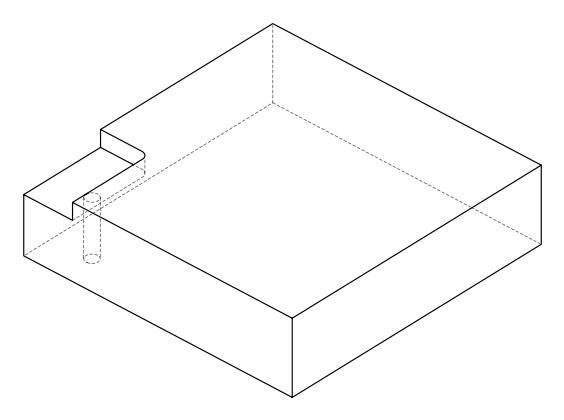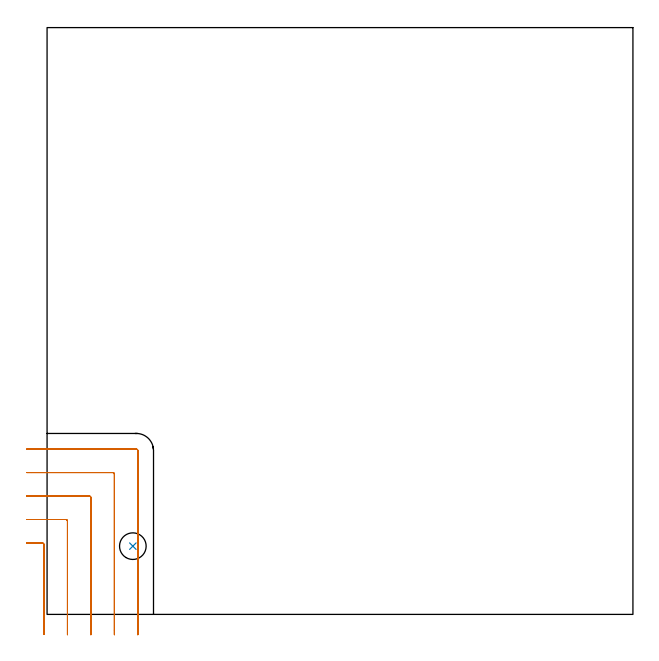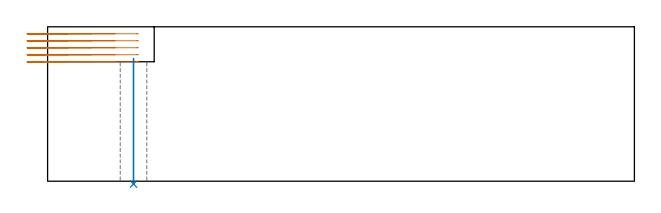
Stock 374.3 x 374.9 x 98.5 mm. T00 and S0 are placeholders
(PLAN: 2 operations, 1 tool changes, 7.4 min)
(1 MILL_CORNER_NOTCH_RECTANGULAR | CORNER_NOTCH_RECTANGULAR | UGT0201_136 | Follow Part, ap 5, ae 75% | 7.11 min | 174740 mm3)
(2 INDEXABLE_INSERT_DRILL_THROUGH_HOLE_FROM_SOLID | STEP1HOLE | NXT0302_005 | 0.33 min | 17262 mm3)
(TOOL UGT0201_136 | Carbide End Mill 20.0 | D20 FL30 Z4)
(TOOL NXT0302_005 | Index. Insert Drill 17mm [880-D1700L20-05] | D17 PA176 FL85 Z2)
(OP 1 MILL_CORNER_NOTCH_RECTANGULAR)
G17 G21 G94 G90
T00 M6
G54
G17 G0 G90 X-2. Y-12.798 S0 M3
G43 Z108.5 H0
Z94.04
G94 G1 Y-9.798 F250.
Y44.606 F500.
G3 X-2.994 Y45.6 R1.
G1 X-10.
X-13. F250.
G0 Z108.5
X13. Y-13.
Z94.04
G1 Y-10.
Y59.606 F500.
G3 X12.006 Y60.6 R1.
G1 X-10.
X-13. F250.
G0 Z108.5
X28. Y-13.
Z94.04
G1 Y-10.
Y74.605 F500.
G3 X27.005 Y75.6 R1.
G1 X-10.
X-13. F250.
G0 Z108.5
X43. Y-13.
Z94.04
G1 Y-10.
Y89.605 F500.
G3 X42.005 Y90.6 R1.
G1 X-10.
X-13. F250.
G0 Z108.5
X58. Y-13.
Z94.04
G1 Y-10.
Y104.605 F500.
G3 X57.005 Y105.6 R1.
G1 X-10.
X-13. F250.
G0 Z108.5
X-2. Y-12.798
Z89.58
G1 Y-9.798
Y44.606 F500.
G3 X-2.994 Y45.6 R1.
G1 X-10.
X-13. F250.
G0 Z108.5
X13. Y-13.
Z89.58
G1 Y-10.
Y59.605 F500.
G3 X12.005 Y60.6 R1.
G1 X-10.
X-13. F250.
G0 Z108.5
X28. Y-13.
Z89.58
G1 Y-10.
Y74.605 F500.
G3 X27.005 Y75.6 R1.
G1 X-10.
X-13. F250.
G0 Z108.5
X43. Y-13.
Z89.58
G1 Y-10.
Y89.605 F500.
G3 X42.005 Y90.6 R1.
G1 X-10.
X-13. F250.
G0 Z108.5
X58. Y-13.
Z89.58
G1 Y-10.
Y104.605 F500.
G3 X57.005 Y105.6 R1.
G1 X-10.
X-13. F250.
G0 Z108.5
X-2. Y-12.798
Z85.12
G1 Y-9.798
Y44.606 F500.
G3 X-2.994 Y45.6 R1.
G1 X-10.
X-13. F250.
G0 Z108.5
X13. Y-13.
Z85.12
G1 Y-10.
Y59.605 F500.
G3 X12.005 Y60.6 R1.
G1 X-10.
X-13. F250.
G0 Z108.5
X28. Y-13.
Z85.12
G1 Y-10.
Y74.605 F500.
G3 X27.005 Y75.6 R1.
G1 X-10.
X-13. F250.
G0 Z108.5
X43. Y-13.
Z85.12
G1 Y-10.
Y89.605 F500.
G3 X42.005 Y90.6 R1.
G1 X-10.
X-13. F250.
G0 Z108.5
X58. Y-13.
Z85.12
G1 Y-10.
Y104.605 F500.
G3 X57.005 Y105.6 R1.
G1 X-10.
X-13. F250.
G0 Z108.5
X-2. Y-12.798
Z80.66
G1 Y-9.798
Y44.606 F500.
G3 X-2.994 Y45.6 R1.
G1 X-10.
X-13. F250.
G0 Z108.5
X13. Y-13.
Z80.66
G1 Y-10.
Y59.605 F500.
G3 X12.005 Y60.6 R1.
G1 X-10.
X-13. F250.
G0 Z108.5
X28. Y-13.
Z80.66
G1 Y-10.
Y74.605 F500.
G3 X27.005 Y75.6 R1.
G1 X-10.
X-13. F250.
G0 Z108.5
X43. Y-13.
Z80.66
G1 Y-10.
Y89.605 F500.
G3 X42.005 Y90.6 R1.
G1 X-10.
X-13. F250.
G0 Z108.5
X58. Y-13.
Z80.66
G1 Y-10.
Y104.605 F500.
G3 X57.005 Y105.6 R1.
G1 X-10.
X-13. F250.
G0 Z108.5
X-2. Y-12.798
Z76.2
G1 Y-9.798
Y44.606 F500.
G3 X-2.994 Y45.6 R1.
G1 X-10.
X-13. F250.
G0 Z108.5
X13. Y-13.
Z76.2
G1 Y-10.
Y59.605 F500.
G3 X12.005 Y60.6 R1.
G1 X-10.
X-13. F250.
G0 Z108.5
X28. Y-13.
Z76.2
G1 Y-10.
Y74.605 F500.
G3 X27.005 Y75.6 R1.
G1 X-10.
X-13. F250.
G0 Z108.5
X43. Y-13.
Z76.2
G1 Y-10.
Y89.605 F500.
G3 X42.005 Y90.6 R1.
G1 X-10.
X-13. F250.
G0 Z108.5
X58. Y-13.
Z76.2
G1 Y-10.
Y104.605 F500.
G3 X57.005 Y105.6 R1.
G1 X-10.
X-13. F250.
G0 Z108.5
M5
M2
(OP 2 INDEXABLE_INSERT_DRILL_THROUGH_HOLE_FROM_SOLID)
G17 G21 G94 G90
T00 M6
G54
G17 G0 G90 X54.8 Y43.6 S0 M3
G43 Z108.5 H1
G94 G81 G98 Z-1.797 F250. R78.2
G80
M5
M2
